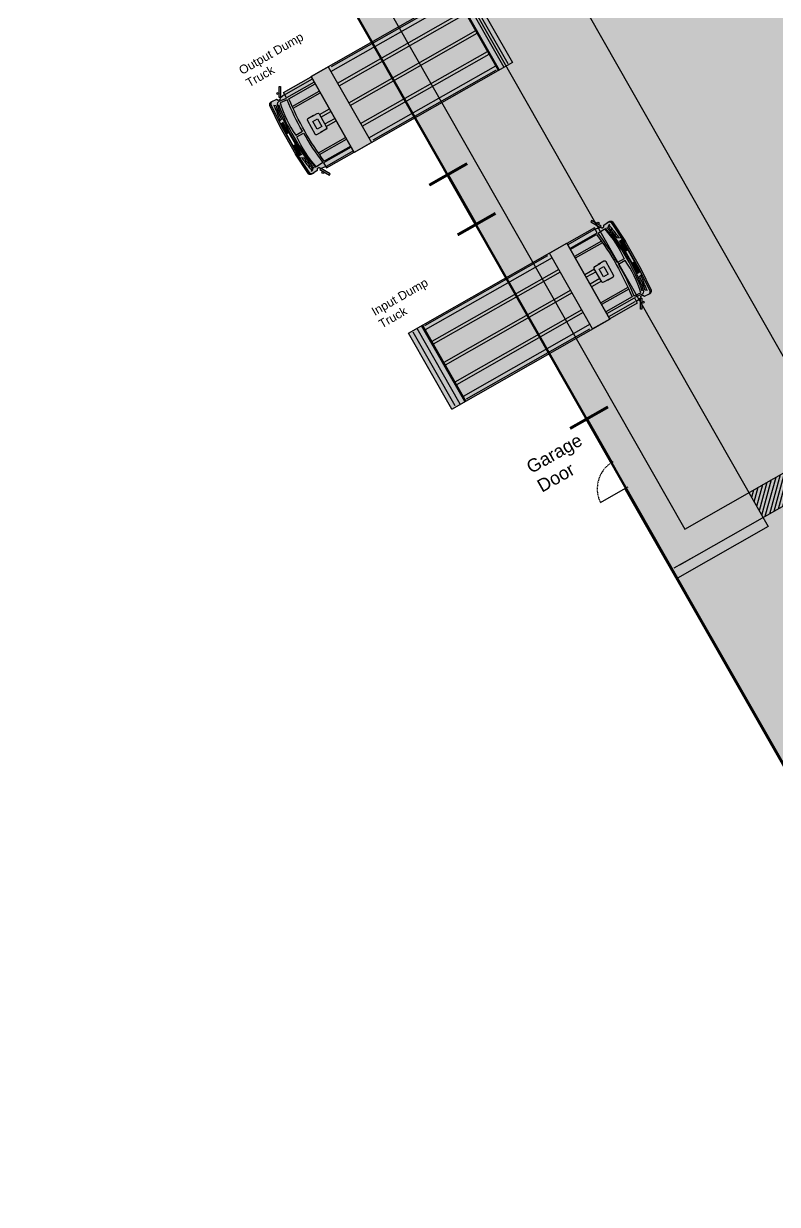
# Model space of a CAD drawing. Header units: millimetres. Extents: x 3191 to 879702, y -27549 to 222194.
# Drawn here: x 210756 to 236895, y 97605 to 138571 of the extents above; entities that cross this region are included whole.
import ezdxf

# ---------------------------------------------------------------- set-up
doc = ezdxf.new("R2010")
doc.units = ezdxf.units.MM
doc.header["$MEASUREMENT"] = 0
doc.linetypes.add('ACAD_ISO03W100', pattern=[30, 12, -18])
for name, color, linetype in [('Dashed', 7, 'ACAD_ISO03W100'), ('Forklift-Forkliftway', 30, 'Continuous'), ('Worker-Walkway', 8, 'Continuous')]:
    doc.layers.add(name, color=color, linetype=linetype)
doc.styles.get("Standard").update_dxf_attribs({"font": 'arial.ttf'})
picture_1 = doc.add_image_def('image4.png', size_in_pixel=(2551, 1418))

# ---------------------------------------------------------------- blocks, each defined once
blk = doc.blocks.new('ааео')
h = blk.add_hatch(color=251)
h.dxf.hatch_style = 1
h.paths.add_polyline_path([(47264, -19076), (47264, -18906), (46354, -18906), (46354, -19076)])
h.paths.add_polyline_path([(46354, -21224), (46354, -21393), (47264, -21393), (47264, -21224)])
h.paths.add_polyline_path([(45822, -20609), (45822, -19693), (45865, -19019, -0.250161), (45916, -18969, 0.411582), (45822, -19019), (45779, -19693), (45779, -20609), (45822, -21284, 0.411582), (45916, -21334, -0.250161), (45865, -21284)])
at = {"true_color": 0xe3e3e3}
h = blk.add_hatch(color=254, dxfattribs=at)
h.dxf.hatch_style = 1
h.paths.add_polyline_path([(46274, -20137), (46055, -20140, -0.084039), (46122, -19115), (46337, -19135, 0.029798)], flags=16)
h.paths.add_polyline_path([(45919, -19543), (45872, -19554, -0.019761), (45935, -19098), (45976, -19128, 0.017984)], flags=16)
h.paths.add_polyline_path([(46588, -19901), (46772, -19901), (46899, -19901, -0.402559), (46938, -19939), (46938, -20373, -0.375941), (46896, -20422), (46707, -20422), (46591, -20422, -0.375941), (46548, -20373), (46548, -19939, -0.402559)], flags=0)
h.paths.add_polyline_path([(46669, -20039), (46823, -20039), (46823, -20287), (46669, -20287)], flags=0)
h.paths.add_polyline_path([(45918, -19976), (45918, -20370), (45836, -20370), (45836, -19976)], flags=16)
h.paths.add_polyline_path([(46274, -20197, 0.029798), (46337, -21198), (46122, -21218, -0.084039), (46055, -20194)], flags=16)
h.paths.add_polyline_path([(45932, -20819, 0.017505), (45995, -21222), (45953, -21245, -0.019392), (45883, -20799)], flags=16)
edge = h.paths.add_edge_path()
edge.add_line((47264, -21224), (47264, -19076))
edge.add_line((47264, -19076), (46354, -19076))
edge.add_line((46354, -19076), (46354, -18953))
edge.add_line((46354, -18953), (46188, -18989))
edge.add_line((46188, -18989), (46179, -19025))
edge.add_line((46179, -19025), (46107, -19025))
edge.add_line((46107, -19025), (46081, -18978))
edge.add_line((46081, -18978), (45922, -18967))
edge.add_arc((45938, -19041), 75.6, 101.9863, 162.8322)
edge.add_line((45865, -19019), (45822, -19693))
edge.add_line((45822, -19693), (45822, -20609))
edge.add_line((45822, -20609), (45865, -21284))
edge.add_arc((45938, -21261), 75.6, 197.1678, 258.0137)
edge.add_line((45922, -21335), (46081, -21325))
edge.add_line((46081, -21325), (46107, -21277))
edge.add_line((46107, -21277), (46179, -21277))
edge.add_line((46179, -21277), (46188, -21310))
edge.add_line((46188, -21310), (46354, -21347))
edge.add_line((46354, -21347), (46354, -21224))
edge.add_line((46354, -21224), (47264, -21224))
edge = h.paths.add_edge_path()
edge.add_line((47264, -21193), (47264, -19138))
edge.add_line((47264, -19138), (46397, -19138))
edge.add_arc((54663, -20178), 8331, 172.831, 186.996)
edge.add_line((46394, -21193), (47264, -21193))
h = blk.add_hatch(color=254, dxfattribs=at)
h.dxf.hatch_style = 1
h.paths.add_polyline_path([(46363, -18708), (46329, -18688), (46231, -18858, -0.090194), (46225, -18867), (46169, -18964), (46203, -18984)])
h.paths.add_polyline_path([(46232, -18847, 1), (46172, -18847, 0.697411), (46225, -18867), (46231, -18858, 0.086677)], flags=17)
h.paths.add_polyline_path([(46203, -21315), (46169, -21335), (46226, -21435, -0.055254), (46230, -21440), (46329, -21611), (46363, -21591)])
h.paths.add_polyline_path([(46230, -21440), (46226, -21435, 0.723559), (46172, -21453, 1), (46232, -21453, 0.104212)], flags=17)
at = {"true_color": 0xffcf3d}
h = blk.add_hatch(color=40, dxfattribs=at)
h.dxf.hatch_style = 1
h.paths.add_polyline_path([(47833, -18896), (47264, -18896), (47264, -21398), (47833, -21398)])
h.paths.add_polyline_path([(52021, -18896), (47833, -18896), (47833, -19049), (52021, -19049)])
h.paths.add_polyline_path([(52021, -19437), (47833, -19437), (47833, -19524), (52021, -19524)])
h.paths.add_polyline_path([(52021, -20081), (47833, -20081), (47833, -20168), (52021, -20168)])
h.paths.add_polyline_path([(52021, -20771), (47833, -20771), (47833, -20859), (52021, -20859)])
h.paths.add_polyline_path([(52021, -21245), (47833, -21245), (47833, -21398), (52021, -21398)])
h.paths.add_polyline_path([(52202, -18896), (52049, -18896), (52049, -21398), (52202, -21398)])
h = blk.add_hatch(color=40)
h.dxf.hatch_style = 1
h.paths.add_polyline_path([(52021, -19049), (47833, -19049), (47833, -19437), (52021, -19437)])
h.paths.add_polyline_path([(52021, -19524), (47833, -19524), (47833, -20081), (52021, -20081)])
h.paths.add_polyline_path([(52021, -20168), (47833, -20168), (47833, -20771), (52021, -20771)])
h.paths.add_polyline_path([(52021, -20859), (47833, -20859), (47833, -21245), (52021, -21245)])
h.paths.add_polyline_path([(52479, -18896), (52202, -18896), (52202, -21398), (52479, -21398)])
h = blk.add_hatch(color=253)
h.dxf.hatch_style = 1
h.paths.add_polyline_path([(52049, -18896), (52021, -18896), (52021, -21398), (52049, -21398)])
h = blk.add_hatch(color=20)
h.dxf.hatch_style = 1
h.paths.add_polyline_path([(45971, -21089), (45928, -21113, 0.005757), (45953, -21245), (45995, -21222, -0.005796)])
h.paths.add_polyline_path([(45976, -19128), (45935, -19098, 0.005911), (45912, -19234), (45954, -19260, -0.005741)])
h = blk.add_hatch(color=145)
h.dxf.hatch_style = 1
h.paths.add_polyline_path([(46055, -20140), (46274, -20137, -0.029798), (46337, -19135), (46122, -19115, 0.084039)])
h.paths.add_polyline_path([(46274, -20197), (46055, -20194, 0.084039), (46122, -21218), (46337, -21198, -0.029798)])
at = {"true_color": 0xe3e3e3}
h = blk.add_hatch(color=254, dxfattribs=at)
h.dxf.hatch_style = 1
h.paths.add_polyline_path([(46938, -19939, 0.402559), (46899, -19901), (46772, -19901), (46588, -19901, 0.425965), (46548, -19942), (46548, -20373, 0.375941), (46591, -20422), (46707, -20422), (46896, -20422, 0.375941), (46938, -20373), (46938, -20354)], flags=17)
h.paths.add_polyline_path([(46823, -20287), (46669, -20287), (46669, -20039), (46823, -20039)], flags=16)
h.paths.add_polyline_path([(46823, -20039), (46669, -20039), (46669, -20287), (46823, -20287)], flags=16)
edge = h.paths.add_edge_path()
edge.add_line((47264, -19374), (47264, -19138))
edge.add_line((47264, -19138), (46397, -19138))
edge.add_arc((54663, -20178), 8331, 172.831, 174.4627)
edge.add_line((46371, -19374), (47264, -19374))
edge = h.paths.add_edge_path()
edge.add_line((47264, -19429), (47264, -19374))
edge.add_line((47264, -19374), (46371, -19374))
edge.add_arc((54663, -20178), 8331, 174.4627, 174.8395)
edge.add_line((46366, -19429), (47264, -19429))
edge = h.paths.add_edge_path()
edge.add_line((47264, -21193), (47264, -20956))
edge.add_line((47264, -20956), (46369, -20956))
edge.add_arc((54663, -20178), 8331, 185.3585, 186.996)
edge.add_line((46394, -21193), (47264, -21193))
edge = h.paths.add_edge_path()
edge.add_line((47264, -20956), (47264, -20901))
edge.add_line((47264, -20901), (46364, -20901))
edge.add_arc((54663, -20178), 8331, 184.9819, 185.3585)
edge.add_line((46369, -20956), (47264, -20956))
h.paths.add_polyline_path([(47264, -20354), (47264, -20273), (46938, -20273), (46938, -20354)])
h.paths.add_polyline_path([(47264, -20273), (47264, -20044), (46938, -20044), (46938, -20273)])
h.paths.add_polyline_path([(47264, -20044), (47264, -19962), (46938, -19962), (46938, -20044)])
edge = h.paths.add_edge_path()
edge.add_line((47264, -19962), (47264, -19429))
edge.add_line((47264, -19429), (46366, -19429))
edge.add_arc((54663, -20178), 8331, 174.8395, 184.9819)
edge.add_line((46364, -20901), (47264, -20901))
edge.add_line((47264, -20901), (47264, -20354))
edge.add_line((47264, -20354), (46938, -20354))
edge.add_line((46938, -20354), (46938, -20373))
edge.add_arc((46889, -20373), 49.4, -82.4132, 0, ccw=False)
edge.add_line((46896, -20422), (46591, -20422))
edge.add_arc((46598, -20373), 49.4, 180, 262.4132, ccw=False)
edge.add_line((46548, -20373), (46548, -19942))
edge.add_arc((46588, -19940), 39.8, 90, 182.2892, ccw=False)
edge.add_line((46588, -19901), (46899, -19901))
edge.add_arc((46899, -19940), 39.8, 2.2892, 90, ccw=False)
edge.add_line((46938, -19939), (46938, -19962))
edge.add_line((46938, -19962), (47264, -19962))
for points in [[(46329, -18688), (46363, -18708), (46203, -18984), (46169, -18964)], [(47264, -18896), (47833, -18896), (47833, -21398), (47264, -21398)], [(52021, -18896), (52049, -18896), (52049, -21398), (52021, -21398)], [(45836, -19976), (45918, -19976), (45918, -20370), (45836, -20370)], [(46669, -20039), (46823, -20039), (46823, -20287), (46669, -20287)], [(46329, -21611), (46363, -21591), (46203, -21315), (46169, -21335)]]:
    blk.add_lwpolyline(points, close=True)
for points in [[(46179, -19025), (46188, -18989), (46355, -18953)], [(47264, -19076), (46354, -19076), (46354, -18906), (47264, -18906)], [(47264, -18896), (47264, -21398)], [(52479, -18896), (47264, -18896)], [(47918, -18938), (51976, -18938)], [(52021, -18896), (52021, -21398)], [(52049, -18896), (52049, -21398)], [(52202, -18896), (52202, -21398)], [(52352, -21375), (52352, -18944)], [(52479, -18896), (52479, -21398)], [(45954, -19260), (45912, -19234)], [(45976, -19128), (45921, -19087)], [(46383, -18972), (46397, -18972), (47264, -18972)], [(46397, -19138), (47264, -19138)], [(47833, -19049), (52021, -19049)], [(45925, -19542), (45837, -19562)], [(45850, -19976), (45850, -19634)], [(45871, -19976), (45871, -19634)], [(45890, -19976), (45890, -19634)], [(45918, -20721), (45918, -19634)], [(46366, -19429), (47264, -19429)], [(46371, -19374), (47264, -19374)], [(47833, -19437), (52021, -19437)], [(47833, -19524), (52021, -19524)], [(45779, -19693), (45779, -20609)], [(45822, -19693), (45822, -20609)], [(46938, -19962), (47264, -19962)], [(46938, -20044), (47264, -20044)], [(46938, -20273), (47264, -20273)], [(47833, -20081), (52021, -20081)], [(47833, -20168), (52021, -20168)], [(45850, -20721), (45850, -20370)], [(45871, -20721), (45871, -20370)], [(45890, -20721), (45890, -20370)], [(46938, -20354), (47264, -20354)], [(45955, -20829), (45836, -20779)], [(46364, -20901), (47264, -20901)], [(46369, -20956), (47264, -20956)], [(47833, -20771), (52021, -20771)], [(47833, -20859), (52021, -20859)], [(45995, -21222), (45918, -21265)], [(45971, -21089), (45928, -21113)], [(46179, -21274), (46188, -21310), (46355, -21347)], [(47264, -21224), (46354, -21224), (46354, -21393), (47264, -21393)], [(47833, -21245), (52021, -21245)], [(46383, -21344), (46397, -21344), (47264, -21344)], [(52479, -21398), (47264, -21398)], [(47918, -21355), (51976, -21355)]]:
    blk.add_lwpolyline(points)
for points in [[(46179, -19025), (46107, -19025), (46081, -18978), (45899, -18966, 0.347167), (45822, -19019), (45779, -19693)], [(45973, -18968), (45943, -18966, 0.347167), (45865, -19019), (45822, -19693)], [(45935, -19098, 0.019761), (45872, -19554, 0.019761)], [(45976, -19128, 0.017984), (45919, -19543, 0.017984)], [(46020, -19128, 0.090533), (46039, -21222, 1.032457)], [(46063, -19128, 0.090533), (46082, -21222, 1.032457)], [(46332, -19087), (46112, -19061, 0.439312), (46020, -19128, 0.858946)], [(46337, -19135), (46122, -19115, 0.084039), (46055, -20140), (46274, -20137, -0.029798), (46337, -19135, -18.025083)], [(47264, -21193), (46394, -21193, -0.061885), (46397, -19138)], [(46772, -19901), (46588, -19901, 0.402559), (46548, -19939), (46548, -20373, 0.375941), (46591, -20422), (46780, -20422)], [(46715, -19901), (46899, -19901, -0.402559), (46938, -19939), (46938, -20373, -0.375941), (46896, -20422), (46707, -20422)], [(46337, -21198), (46122, -21218, -0.084039), (46055, -20194), (46274, -20197, 0.029798), (46337, -21198, 18.025083)], [(46179, -21277), (46107, -21277), (46081, -21325), (45899, -21337, -0.347167), (45822, -21284), (45779, -20609)], [(45973, -21335), (45943, -21337, -0.347167), (45865, -21284), (45822, -20609)], [(45883, -20799, 0.019392), (45953, -21245)], [(45932, -20819, 0.017505), (45995, -21222)]]:
    blk.add_lwpolyline(points, format="xyb")
for centre in [(46202, -18847), (46202, -21453)]:
    blk.add_circle(centre, 30.1)

msp = doc.modelspace()

# ---------------------------------------------------------------- hatches: boundary and pattern name
at = {"lineweight": 211, "true_color": 0x000000}
h = msp.add_hatch(color=18, dxfattribs=at)
h.dxf.hatch_style = 1
h.paths.add_polyline_path([(215191.27861, 151368.28351), (238441.17067, 110521.71059), (277549.59155, 132782.24554), (254299.69949, 173628.81846)])
at = {"layer": 'Forklift-Forkliftway'}
h = msp.add_hatch(dxfattribs=at)
h.set_pattern_fill('ANSI31', color=256, scale=1000, angle=29.648556086)
h.set_pattern_definition([(74.64856, (119429.35, 48317.99), (-120.54001, 33.09237), [])])
h.paths.add_polyline_path([(257799.7309, 126632.61114), (256916.79382, 126130.04286), (258578.91375, 123209.94745), (259461.85084, 123712.51572)])
h.paths.add_polyline_path([(227142.1621, 151663.62973), (226275.6933, 151170.43521), (227943.99673, 148239.47633), (228810.46552, 148732.67085)])
h.paths.add_polyline_path([(238841.90293, 123974.0047), (235910.94406, 122305.70128), (236404.13857, 121439.23249), (239335.09745, 123107.53591)])

# ---------------------------------------------------------------- linework, layer by layer
msp.add_line((230757.4468, 121954.52551), (231626.52282, 122449.20407))
at = {"lineweight": 211}
msp.add_lwpolyline([(277549.59155, 132782.24554), (238441.17067, 110521.71059), (215191.27861, 151368.28351), (254299.69949, 173628.81846)], close=True, dxfattribs=at)
at = {"const_width": 100}
for points in [[(225459.42421, 133328.69189), (226441.73179, 131602.92481)], [(230289.69285, 124842.63441), (231147.47724, 123335.6359)], [(231626.52282, 122449.20407), (238441.17067, 110521.71059), (257921.58993, 121609.97608)]]:
    msp.add_lwpolyline(points, dxfattribs=at)
at = {"layer": 'Dashed'}
msp.add_line((221639.01471, 140040.57832), (230262.14128, 124891.03838), dxfattribs=at)
msp.add_arc((231733.61009, 122430.44733), 1086.00016, 124.073508279, 205.991235578, dxfattribs=at)
at = {"layer": 'Defpoints', "const_width": 100}
for points in [[(226138.06762, 133714.9761), (224822.98118, 132966.42817)], [(225805.28876, 131240.66109), (227120.37521, 131989.20902)], [(231021.04132, 125273.07857), (229705.95488, 124524.53063)]]:
    msp.add_lwpolyline(points, dxfattribs=at)
at = {"layer": 'Forklift-Forkliftway'}
for points in [[(224074.75873, 149917.66203), (221143.79986, 148249.3586), (236580.98608, 121128.53796)], [(239513.92367, 122793.36508), (225743.06216, 146986.70315)], [(236580.98608, 121128.53796), (233425.95489, 119332.69245), (238441.17067, 110521.71059), (244959.24081, 114231.79975), (244432.2435, 115157.65499)]]:
    msp.add_lwpolyline(points, dxfattribs=at)
at = {"layer": 'Worker-Walkway'}
for points in [[(216660.11551, 150937.29107), (233680.02591, 121035.86143)], [(233680.02591, 121035.86143), (242862.68314, 126262.63504)], [(243355.22697, 125395.79588), (233502.72828, 119787.74813)], [(231703.43607, 122492.98308), (231645.79182, 122460.17194), (231143.22354, 123343.10902), (231200.8678, 123375.92016)], [(234173.22043, 120169.39264), (233306.75164, 119676.19812)]]:
    msp.add_lwpolyline(points, dxfattribs=at)

# ---------------------------------------------------------------- block references
at = {"xscale": 1.209802483972452, "yscale": 1.209802483972452, "zscale": 1.209802483972452}
for p, rotation in [((159720.90183, 128313.67585), 29.64855608614644), ((292089.70228, 136739.29755), 209.6485560861464)]:
    msp.add_blockref('ааео', p, dxfattribs=dict(at, rotation=rotation))

# ---------------------------------------------------------------- texts
at = {"insert": (228135.64051, 123335.3191), "char_height": 450, "attachment_point": 1, "rotation": 29.648556086}
msp.add_mtext('Garage\\PDoor', dxfattribs=at)
at = {"layer": 'Dashed', "lineweight": 211, "char_height": 300, "attachment_point": 1, "rotation": 29.648556086}
for s, insert in [('Output Dump\\PTruck', (218180.17568, 137050.06082)), ('Input Dump\\PTruck', (222781.51545, 128686.21723))]:
    msp.add_mtext(s, dxfattribs=dict(at, insert=insert))

# ---------------------------------------------------------------- pictures from other files: only their frames are drawn
image = msp.add_image(picture_1, insert=(87169.1633, 55416.4542), size_in_units=(300035.65989, 166777.95599))
image.dxf.flags = 7

doc.saveas('drawing.dxf')
